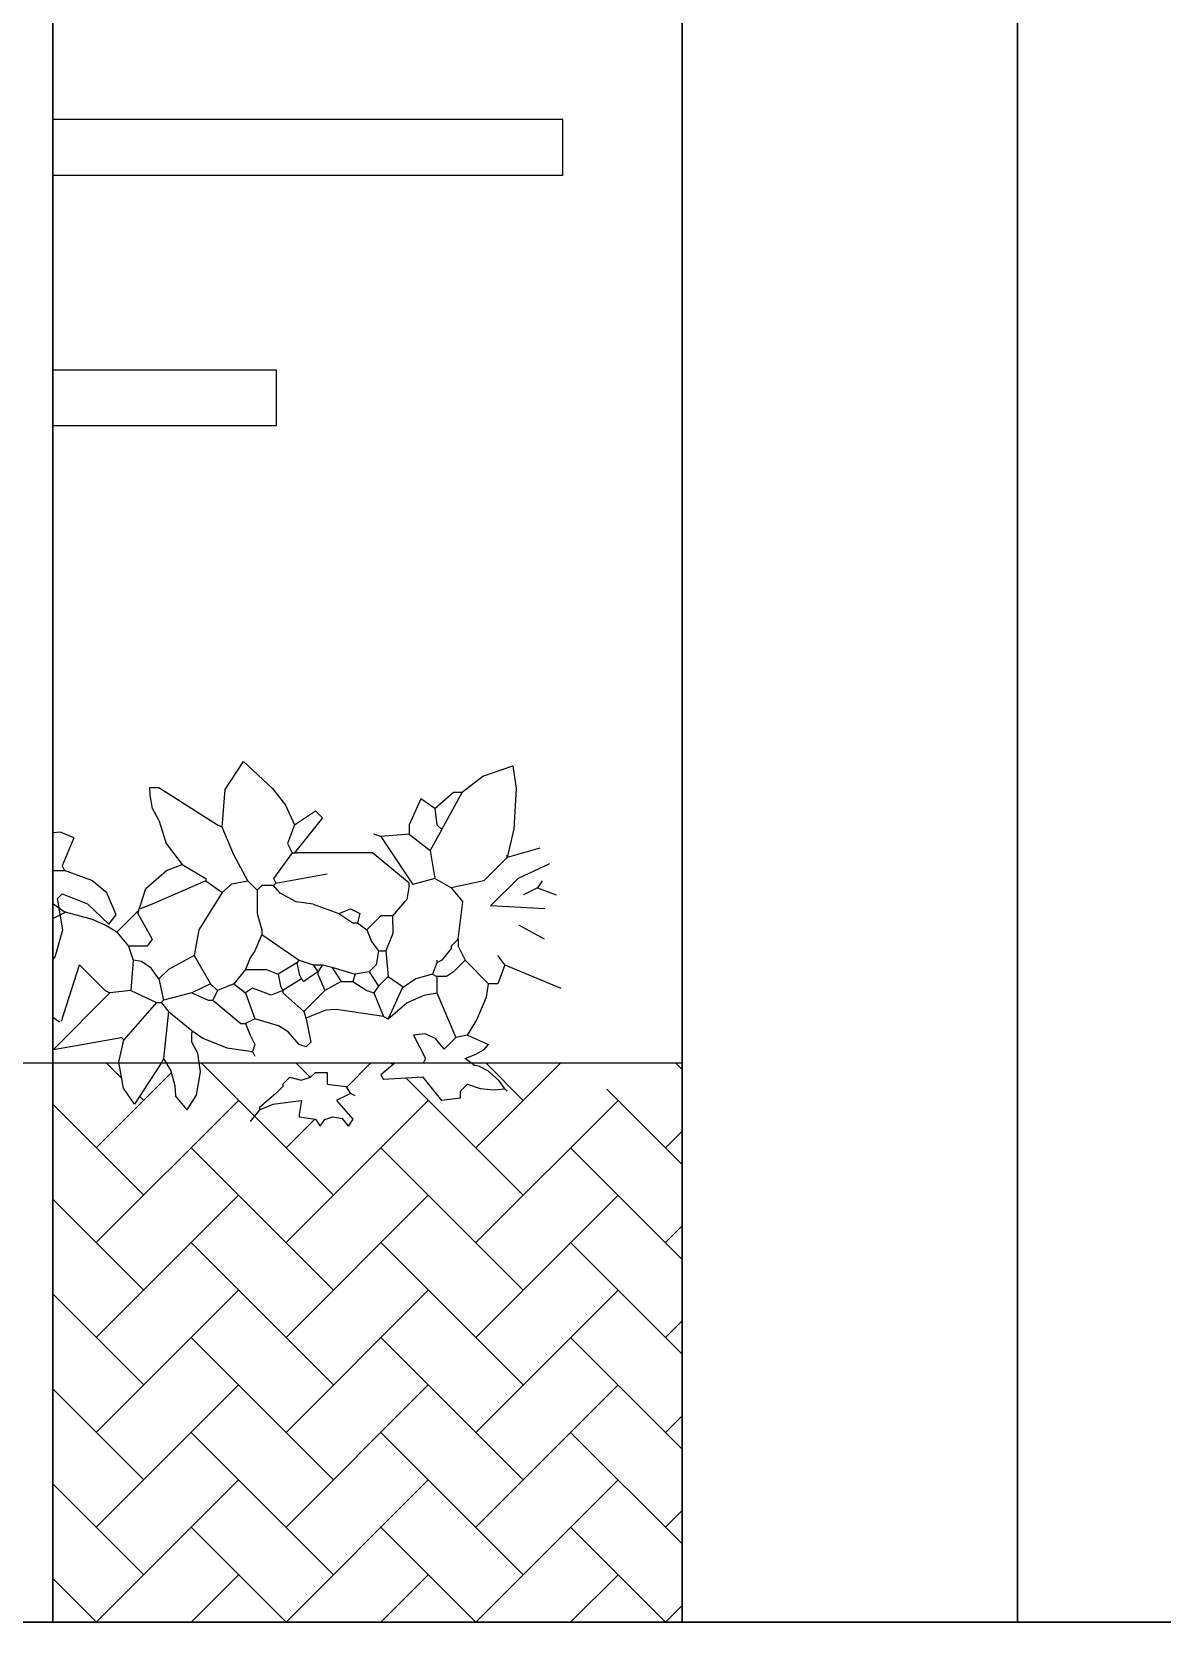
# Model space of a CAD drawing. Extents: x -165 to 197, y 154 to 653.
# Drawn here: x 48.126 to 49.137, y 460.847 to 462.27 of the extents above; entities that cross this region are included whole.
import ezdxf

# ---------------------------------------------------------------- set-up
doc = ezdxf.new("R2010")
doc.units = 0
doc.header["$MEASUREMENT"] = 0
doc.layers.get('0').update_dxf_attribs({"linetype": 'CONTINUOUS'})
doc.layers.add('AIT-PAREDE', color=4, linetype='CONTINUOUS', lineweight=30)
doc.layers.add('PAREDE ALTA', color=7, linetype='CONTINUOUS', lineweight=30)
doc.layers.add('AIT-VEGETAÇÃO 25', color=92, linetype='CONTINUOUS')
doc.layers.add('REVESTIMENTO', color=9, linetype='CONTINUOUS')

msp = doc.modelspace()

# ---------------------------------------------------------------- hatches: boundary and pattern name
at = {"layer": 'REVESTIMENTO'}
h = msp.add_hatch(dxfattribs=at)
h.set_pattern_fill('AR-HBONE', color=256, scale=0.015, style=0)
h.set_pattern_definition([(45, (45.80752, 460.847204), (0, 0.0848528), [0.18, -0.06]), (135, (45.849944, 460.88963), (0, 0.0848528), [0.18, -0.06])])
h.paths.add_polyline_path([(47.2178, 461.2971), (47.2136, 461.2908), (47.2083, 461.2977), (47.1997, 461.2992), (47.1926, 461.2969), (47.1885, 461.2908), (47.1843, 461.2971), (47.1693, 461.2992), (47.1718, 461.3138), (47.1619, 461.3126), (47.1465, 461.3104), (47.1342, 461.3055), (47.1342, 461.3076), (47.1488, 461.3201), (47.1551, 461.3264), (47.1551, 461.3285), (47.1571, 461.3305), (47.1613, 461.3347), (47.1715, 461.3321), (47.1797, 461.3347), (47.1843, 461.3389), (47.1948, 461.3389), (47.1948, 461.3285), (47.2115, 461.3264), (47.2157, 461.3201), (47.2031, 461.3138)], flags=16)
h.paths.add_polyline_path([(47.7338, 461.3055), (47.7338, 461.3076), (47.7484, 461.3201), (47.7547, 461.3264), (47.7547, 461.3285), (47.7568, 461.3305), (47.761, 461.3347), (47.7711, 461.3321), (47.7794, 461.3347), (47.7839, 461.3389), (47.7944, 461.3389), (47.7944, 461.3285), (47.8111, 461.3264), (47.8153, 461.3201), (47.8028, 461.3138), (47.8174, 461.2971), (47.8132, 461.2908), (47.8079, 461.2977), (47.7994, 461.2992), (47.7922, 461.2969), (47.7881, 461.2908), (47.7839, 461.2971), (47.769, 461.2992), (47.7714, 461.3138), (47.7615, 461.3126), (47.7461, 461.3104)], flags=16)
h.paths.add_polyline_path([(46.6533, 461.2971), (46.6491, 461.2908), (46.6438, 461.2977), (46.6352, 461.2992), (46.6281, 461.2969), (46.624, 461.2908), (46.6198, 461.2971), (46.6048, 461.2992), (46.6073, 461.3138), (46.5974, 461.3126), (46.582, 461.3104), (46.5696, 461.3055), (46.5696, 461.3076), (46.5843, 461.3201), (46.5905, 461.3264), (46.5905, 461.3285), (46.5926, 461.3305), (46.5968, 461.3347), (46.607, 461.3321), (46.6152, 461.3347), (46.6198, 461.3389), (46.6303, 461.3389), (46.6303, 461.3285), (46.647, 461.3264), (46.6512, 461.3201), (46.6386, 461.3138)], flags=16)
h.paths.add_polyline_path([(48.3294, 461.3055), (48.3294, 461.3076), (48.344, 461.3201), (48.3503, 461.3264), (48.3503, 461.3285), (48.3524, 461.3305), (48.3566, 461.3347), (48.3668, 461.3321), (48.375, 461.3347), (48.3796, 461.3389), (48.39, 461.3389), (48.39, 461.3285), (48.4067, 461.3264), (48.4109, 461.3201), (48.3984, 461.3138), (48.413, 461.2971), (48.4088, 461.2908), (48.4035, 461.2977), (48.395, 461.2992), (48.3878, 461.2969), (48.3837, 461.2908), (48.3796, 461.2971), (48.3646, 461.2992), (48.367, 461.3138), (48.3571, 461.3126), (48.3418, 461.3104)], flags=17)
h.paths.add_polyline_path([(46.1058, 461.2971), (46.1017, 461.2908), (46.0964, 461.2977), (46.0878, 461.2992), (46.0807, 461.2969), (46.0766, 461.2908), (46.0724, 461.2971), (46.0574, 461.2992), (46.0599, 461.3138), (46.05, 461.3126), (46.0346, 461.3104), (46.0222, 461.3055), (46.0222, 461.3076), (46.0369, 461.3201), (46.0431, 461.3264), (46.0431, 461.3285), (46.0452, 461.3305), (46.0494, 461.3347), (46.0596, 461.3321), (46.0678, 461.3347), (46.0724, 461.3389), (46.0828, 461.3389), (46.0828, 461.3285), (46.0996, 461.3264), (46.1037, 461.3201), (46.0912, 461.3138)], flags=16)
h.paths.add_polyline_path([(48.1445, 461.3472), (48.1445, 460.8472), (48.7075, 460.8472), (48.7075, 461.3472), (48.6836, 461.3472), (48.7014, 461.3222), (48.6952, 461.3055), (48.6847, 461.3159), (48.6513, 461.3389), (48.6262, 461.3055), (48.6199, 461.3034), (48.6157, 461.3159), (48.606, 461.3275), (48.6049, 461.3472), (48.519, 461.3472), (48.5217, 461.3452), (48.5257, 461.3444), (48.5342, 461.34), (48.5438, 461.3315), (48.5489, 461.3243), (48.5489, 461.3243), (48.5392, 461.3235), (48.5269, 461.3247), (48.5154, 461.3285), (48.5091, 461.3222), (48.5091, 461.3159), (48.4924, 461.3138), (48.4757, 461.3347), (48.4402, 461.3326), (48.4381, 461.3368), (48.4505, 461.3472), (48.2756, 461.3472), (48.2768, 461.3396), (48.2732, 461.3186), (48.2646, 461.3055), (48.2542, 461.318), (48.2536, 461.3268), (48.25, 461.3403), (48.2461, 461.3472), (48.2416, 461.3472), (48.2177, 461.3104), (48.2079, 461.325), (48.2038, 461.3472)])
h.paths.add_polyline_path([(47.9445, 461.3347), (47.9445, 461.3472), (47.9234, 461.3472), (47.9261, 461.3452), (47.9301, 461.3444), (47.9386, 461.34)])
h.paths.add_polyline_path([(47.9445, 461.2452), (47.3883, 461.2452), (47.3883, 461.2952), (47.9445, 461.2952), (47.9445, 461.3236), (47.9436, 461.3235), (47.9313, 461.3247), (47.9198, 461.3285), (47.9135, 461.3222), (47.9135, 461.3159), (47.8968, 461.3138), (47.8801, 461.3347), (47.8446, 461.3326), (47.8425, 461.3368), (47.8549, 461.3472), (47.68, 461.3472), (47.6812, 461.3396), (47.6776, 461.3186), (47.669, 461.3055), (47.6585, 461.318), (47.658, 461.3268), (47.6544, 461.3403), (47.6505, 461.3472), (47.646, 461.3472), (47.6221, 461.3104), (47.6123, 461.325), (47.6081, 461.3472), (47.4883, 461.3472), (47.5062, 461.3222), (47.4999, 461.3055), (47.4895, 461.3159), (47.456, 461.3389), (47.4309, 461.3055), (47.4247, 461.3034), (47.4205, 461.3159), (47.4107, 461.3275), (47.4097, 461.3472), (47.3237, 461.3472), (47.3264, 461.3452), (47.3305, 461.3444), (47.3389, 461.34), (47.3485, 461.3315), (47.3536, 461.3243), (47.3536, 461.3243), (47.3439, 461.3235), (47.3316, 461.3247), (47.3202, 461.3285), (47.3139, 461.3222), (47.3139, 461.3159), (47.2972, 461.3138), (47.2805, 461.3347), (47.2449, 461.3326), (47.2428, 461.3368), (47.2553, 461.3472), (47.0804, 461.3472), (47.0815, 461.3396), (47.078, 461.3186), (47.0694, 461.3055), (47.0589, 461.318), (47.0583, 461.3268), (47.0548, 461.3403), (47.0509, 461.3472), (47.0463, 461.3472), (47.0225, 461.3104), (47.0126, 461.325), (47.0085, 461.3472), (46.9238, 461.3472), (46.9417, 461.3222), (46.9354, 461.3055), (46.925, 461.3159), (46.8915, 461.3389), (46.8664, 461.3055), (46.8602, 461.3034), (46.856, 461.3159), (46.8462, 461.3275), (46.8452, 461.3472), (46.7592, 461.3472), (46.7619, 461.3452), (46.766, 461.3444), (46.7744, 461.34), (46.784, 461.3315), (46.7891, 461.3243), (46.7891, 461.3243), (46.7794, 461.3235), (46.7671, 461.3247), (46.7557, 461.3285), (46.7494, 461.3222), (46.7494, 461.3159), (46.7327, 461.3138), (46.716, 461.3347), (46.6804, 461.3326), (46.6783, 461.3368), (46.6908, 461.3472), (46.5159, 461.3472), (46.517, 461.3396), (46.5135, 461.3186), (46.5049, 461.3055), (46.4944, 461.318), (46.4938, 461.3268), (46.4902, 461.3403), (46.4864, 461.3472), (46.4818, 461.3472), (46.458, 461.3104), (46.4481, 461.325), (46.444, 461.3472), (46.3764, 461.3472), (46.3943, 461.3222), (46.388, 461.3055), (46.3776, 461.3159), (46.3441, 461.3389), (46.319, 461.3055), (46.3128, 461.3034), (46.3086, 461.3159), (46.2988, 461.3275), (46.2978, 461.3472), (46.2118, 461.3472), (46.2145, 461.3452), (46.2186, 461.3444), (46.227, 461.34), (46.2366, 461.3315), (46.2417, 461.3243), (46.2417, 461.3243), (46.232, 461.3235), (46.2197, 461.3247), (46.2083, 461.3285), (46.202, 461.3222), (46.202, 461.3159), (46.1853, 461.3138), (46.1685, 461.3347), (46.133, 461.3326), (46.1309, 461.3368), (46.1434, 461.3472), (45.9685, 461.3472), (45.9696, 461.3396), (45.966, 461.3186), (45.9574, 461.3055), (45.947, 461.318), (45.9464, 461.3268), (45.9428, 461.3403), (45.9389, 461.3472), (45.9344, 461.3472), (45.9106, 461.3104), (45.9007, 461.325), (45.8966, 461.3472), (45.8075, 461.3472), (45.8075, 460.8472), (47.9445, 460.8472), (47.9445, 461.0212), (47.2945, 461.0212), (47.2945, 461.0712), (47.9445, 461.0712)])

# ---------------------------------------------------------------- linework, layer by layer
for p, q in [((48.6008, 462.1912), (48.1445, 462.1912)), ((48.6008, 462.1412), (48.6008, 462.1912)), ((48.6008, 462.1412), (48.1445, 462.1412)), ((48.3445, 461.9672), (48.1445, 461.9672)), ((48.1445, 461.9672), (48.1445, 461.9172)), ((48.3445, 461.9172), (48.3445, 461.9672)), ((48.3445, 461.9172), (48.1445, 461.9172))]:
    msp.add_line(p, q)
at = {"layer": 'AIT-PAREDE'}
for p, q in [((49.0075, 463.0872), (49.0075, 460.8472)), ((48.7075, 460.8472), (48.7075, 462.9672)), ((53.0036, 460.8472), (38.2575, 460.8472))]:
    msp.add_line(p, q, dxfattribs=at)
at = {"layer": 'AIT-VEGETAÇÃO 25'}
for p, q in [((48.2988, 461.592), (48.3152, 461.6171)), ((48.3152, 461.6171), (48.3411, 461.593)), ((48.511, 461.5899), (48.5292, 461.604)), ((48.5292, 461.604), (48.5561, 461.6131)), ((48.5561, 461.6131), (48.5589, 461.593)), ((48.2312, 461.5939), (48.2395, 461.5939)), ((48.2317, 461.5869), (48.2312, 461.5939)), ((48.2395, 461.5939), (48.2918, 461.5605)), ((48.296, 461.5584), (48.2988, 461.592)), ((48.3411, 461.593), (48.3526, 461.5779)), ((48.4862, 461.5751), (48.5029, 461.5897)), ((48.4924, 461.5563), (48.511, 461.5899)), ((48.5029, 461.5897), (48.5112, 461.5897)), ((48.5589, 461.593), (48.557, 461.5568)), ((48.2336, 461.5749), (48.2317, 461.5869)), ((48.2395, 461.5646), (48.2336, 461.5749)), ((48.3526, 461.5779), (48.3607, 461.5605)), ((48.3607, 461.5605), (48.3796, 461.573)), ((48.3796, 461.573), (48.3858, 461.5667)), ((48.4736, 461.5835), (48.4632, 461.5605)), ((48.4862, 461.5751), (48.4736, 461.5835)), ((48.4862, 461.5751), (48.4882, 461.5605)), ((48.2395, 461.5646), (48.2458, 461.5437)), ((48.2918, 461.5605), (48.296, 461.5584)), ((48.3607, 461.5605), (48.3545, 461.5437)), ((48.3858, 461.5667), (48.3607, 461.5354)), ((48.4632, 461.5605), (48.4632, 461.5521)), ((48.4882, 461.5605), (48.4924, 461.5563)), ((48.1515, 461.5539), (48.1445, 461.5533)), ((48.1635, 461.5489), (48.1515, 461.5539)), ((48.1635, 461.5489), (48.153, 461.5238)), ((48.3065, 461.5336), (48.296, 461.5584)), ((48.4381, 461.55), (48.4318, 461.5521)), ((48.4632, 461.5521), (48.4381, 461.55)), ((48.4381, 461.55), (48.4667, 461.5071)), ((48.4632, 461.5521), (48.482, 461.5375)), ((48.4924, 461.5563), (48.482, 461.5375)), ((48.557, 461.5568), (48.5509, 461.5312)), ((48.2458, 461.5437), (48.2604, 461.5249)), ((48.3189, 461.5103), (48.3065, 461.5336)), ((48.3587, 461.5354), (48.3419, 461.5124)), ((48.3545, 461.5437), (48.3587, 461.5354)), ((48.3587, 461.5354), (48.3607, 461.5354)), ((48.3607, 461.5354), (48.3628, 461.5354)), ((48.4306, 461.5354), (48.3628, 461.5354)), ((48.4632, 461.5082), (48.4306, 461.5354)), ((48.482, 461.5375), (48.4862, 461.5124)), ((48.5509, 461.5312), (48.53, 461.5103)), ((48.5802, 461.5396), (48.5509, 461.5312)), ((48.5509, 461.5312), (48.5509, 461.5333)), ((48.1445, 461.5196), (48.1551, 461.5196)), ((48.153, 461.5238), (48.1551, 461.5196)), ((48.1794, 461.5107), (48.1551, 461.5196)), ((48.2278, 461.5035), (48.2461, 461.5196)), ((48.2461, 461.5196), (48.2604, 461.5249)), ((48.2604, 461.5249), (48.2813, 461.5124)), ((48.344, 461.5082), (48.39, 461.5166)), ((48.5612, 461.5128), (48.5892, 461.5257)), ((48.1928, 461.4996), (48.1794, 461.5107)), ((48.2207, 461.481), (48.2278, 461.5035)), ((48.2813, 461.5103), (48.2333, 461.4894)), ((48.2813, 461.5124), (48.2813, 461.5103)), ((48.2813, 461.5103), (48.296, 461.4998)), ((48.296, 461.4998), (48.3046, 461.5075)), ((48.3046, 461.5075), (48.3189, 461.5103)), ((48.3189, 461.5103), (48.3273, 461.5019)), ((48.3315, 461.5061), (48.3273, 461.5019)), ((48.3273, 461.5019), (48.3273, 461.481)), ((48.3419, 461.5061), (48.3315, 461.5061)), ((48.3419, 461.5124), (48.344, 461.5082)), ((48.344, 461.5082), (48.3419, 461.5061)), ((48.3478, 461.4994), (48.3419, 461.5061)), ((48.4632, 461.5061), (48.4611, 461.4936)), ((48.4632, 461.5061), (48.4632, 461.5082)), ((48.4862, 461.5124), (48.4667, 461.5071)), ((48.5008, 461.504), (48.4862, 461.5124)), ((48.53, 461.5103), (48.5008, 461.504)), ((48.5008, 461.504), (48.5112, 461.4915)), ((48.5361, 461.4878), (48.5612, 461.5128)), ((48.5781, 461.504), (48.5656, 461.4978)), ((48.5823, 461.5103), (48.5781, 461.504)), ((48.5781, 461.504), (48.5948, 461.4978)), ((48.1547, 461.4825), (48.1445, 461.4897)), ((48.153, 461.4987), (48.1488, 461.4945)), ((48.1534, 461.4664), (48.1488, 461.4945)), ((48.153, 461.4987), (48.1755, 461.4896)), ((48.1755, 461.4896), (48.1948, 461.4715)), ((48.2011, 461.4799), (48.1928, 461.4996)), ((48.2333, 461.4894), (48.2228, 461.4852)), ((48.296, 461.4998), (48.2751, 461.4664)), ((48.3622, 461.4914), (48.3478, 461.4994)), ((48.3775, 461.4894), (48.3622, 461.4914)), ((48.3775, 461.4894), (48.4005, 461.481)), ((48.459, 461.4915), (48.4485, 461.4789)), ((48.4611, 461.4936), (48.459, 461.4915)), ((48.5071, 461.4581), (48.5112, 461.4915)), ((48.5846, 461.4852), (48.5361, 461.4878)), ((48.1455, 461.4769), (48.1445, 461.4778)), ((48.1445, 461.4765), (48.1451, 461.4773)), ((48.1561, 461.4822), (48.1455, 461.4769)), ((48.18, 461.4757), (48.1547, 461.4825)), ((48.1914, 461.4706), (48.18, 461.4757)), ((48.1948, 461.4715), (48.2011, 461.4799)), ((48.2207, 461.4831), (48.2019, 461.4643)), ((48.2207, 461.4831), (48.2207, 461.481)), ((48.2207, 461.481), (48.2333, 461.4581)), ((48.3273, 461.481), (48.3315, 461.4664)), ((48.4005, 461.481), (48.4109, 461.4852)), ((48.4005, 461.481), (48.413, 461.4727)), ((48.4109, 461.4852), (48.4193, 461.481)), ((48.4193, 461.481), (48.4172, 461.4727)), ((48.4381, 461.4789), (48.4255, 461.4664)), ((48.4485, 461.4789), (48.4381, 461.4789)), ((48.4485, 461.4789), (48.4486, 461.4632)), ((48.1467, 461.4423), (48.1534, 461.4664)), ((48.2019, 461.4643), (48.1914, 461.4706)), ((48.2019, 461.4643), (48.2123, 461.4518)), ((48.2751, 461.4664), (48.2709, 461.4434)), ((48.3315, 461.4622), (48.3252, 461.4476)), ((48.3315, 461.4664), (48.3315, 461.4622)), ((48.3315, 461.4622), (48.3649, 461.4392)), ((48.413, 461.4727), (48.4172, 461.4727)), ((48.4172, 461.4727), (48.4255, 461.4664)), ((48.4255, 461.4664), (48.4297, 461.456)), ((48.4486, 461.4632), (48.4423, 461.4476)), ((48.5844, 461.4581), (48.5614, 461.4706)), ((48.2291, 461.4518), (48.2123, 461.4518)), ((48.2123, 461.4518), (48.2165, 461.4392)), ((48.2333, 461.4581), (48.2291, 461.4518)), ((48.3252, 461.4476), (48.321, 461.4413)), ((48.4297, 461.456), (48.436, 461.4476)), ((48.436, 461.4476), (48.4339, 461.4351)), ((48.436, 461.4476), (48.4423, 461.4476)), ((48.4423, 461.4476), (48.4444, 461.4246)), ((48.5008, 461.4497), (48.4924, 461.4392)), ((48.5071, 461.4581), (48.5008, 461.4518)), ((48.5008, 461.4518), (48.5008, 461.4497)), ((48.5071, 461.4581), (48.5071, 461.4518)), ((48.5071, 461.4518), (48.5133, 461.4392)), ((48.1445, 461.4395), (48.1467, 461.4423)), ((48.1524, 461.3847), (48.1685, 461.4351)), ((48.1685, 461.4351), (48.1914, 461.4121)), ((48.2165, 461.4392), (48.2144, 461.4121)), ((48.224, 461.4381), (48.2165, 461.4392)), ((48.2326, 461.4321), (48.224, 461.4381)), ((48.2395, 461.4225), (48.2326, 461.4321)), ((48.2479, 461.4309), (48.2395, 461.4225)), ((48.2709, 461.4434), (48.2479, 461.4309)), ((48.2709, 461.4434), (48.2855, 461.4183)), ((48.3169, 461.4309), (48.3064, 461.4183)), ((48.321, 461.4413), (48.3169, 461.4309)), ((48.3169, 461.4309), (48.3357, 461.4309)), ((48.3357, 461.4309), (48.3461, 461.4267)), ((48.3628, 461.4371), (48.3461, 461.4267)), ((48.3649, 461.4392), (48.3628, 461.4371)), ((48.3628, 461.4371), (48.3649, 461.4267)), ((48.3649, 461.4392), (48.3775, 461.4351)), ((48.3775, 461.4351), (48.3816, 461.4288)), ((48.3775, 461.4351), (48.3858, 461.4351)), ((48.3858, 461.4351), (48.3816, 461.4288)), ((48.3858, 461.4351), (48.3942, 461.433)), ((48.3942, 461.433), (48.4151, 461.4267)), ((48.3942, 461.433), (48.4026, 461.4204)), ((48.4339, 461.4351), (48.4276, 461.4288)), ((48.4882, 461.4371), (48.4841, 461.4267)), ((48.4882, 461.4392), (48.4882, 461.4371)), ((48.4924, 461.4392), (48.4882, 461.4371)), ((48.5133, 461.4392), (48.5029, 461.4288)), ((48.5133, 461.4392), (48.5342, 461.4183)), ((48.5489, 461.4351), (48.5426, 461.4434)), ((48.5489, 461.4351), (48.5426, 461.4183)), ((48.5489, 461.4351), (48.599, 461.4142)), ((48.2395, 461.4225), (48.2437, 461.4037)), ((48.2855, 461.4183), (48.2688, 461.41)), ((48.2855, 461.4183), (48.2918, 461.4121)), ((48.3064, 461.4183), (48.2918, 461.4121)), ((48.3064, 461.4183), (48.3169, 461.41)), ((48.3461, 461.4267), (48.3482, 461.4162)), ((48.367, 461.4225), (48.3503, 461.4121)), ((48.3649, 461.4267), (48.367, 461.4225)), ((48.3691, 461.4204), (48.367, 461.4225)), ((48.3816, 461.4288), (48.3691, 461.4204)), ((48.3816, 461.4288), (48.3816, 461.4267)), ((48.3816, 461.4267), (48.3879, 461.4121)), ((48.4026, 461.4204), (48.3879, 461.4121)), ((48.4026, 461.4204), (48.413, 461.4204)), ((48.4151, 461.4267), (48.413, 461.4204)), ((48.413, 461.4204), (48.4255, 461.4121)), ((48.4276, 461.4288), (48.4151, 461.4267)), ((48.4276, 461.4288), (48.436, 461.4162)), ((48.4444, 461.4246), (48.436, 461.4162)), ((48.4444, 461.4246), (48.4569, 461.4162)), ((48.4694, 461.4225), (48.4569, 461.4142)), ((48.4841, 461.4267), (48.4694, 461.4225)), ((48.4841, 461.4267), (48.4882, 461.4246)), ((48.4966, 461.4246), (48.4882, 461.4246)), ((48.4882, 461.4246), (48.4882, 461.41)), ((48.5029, 461.4288), (48.4966, 461.4246)), ((48.5326, 461.4063), (48.5342, 461.4183)), ((48.5426, 461.4183), (48.5342, 461.4183)), ((48.1956, 461.41), (48.1452, 461.3595)), ((48.1914, 461.4121), (48.1956, 461.41)), ((48.2144, 461.4121), (48.1956, 461.41)), ((48.2144, 461.4121), (48.2374, 461.4016)), ((48.2437, 461.4037), (48.2416, 461.4016)), ((48.2688, 461.41), (48.2437, 461.4037)), ((48.2688, 461.41), (48.2834, 461.4037)), ((48.2834, 461.4037), (48.2876, 461.4037)), ((48.2918, 461.4121), (48.2876, 461.4037)), ((48.2876, 461.4037), (48.3127, 461.3828)), ((48.3231, 461.4142), (48.3169, 461.41)), ((48.3169, 461.41), (48.3252, 461.387)), ((48.3398, 461.4079), (48.3231, 461.4142)), ((48.3503, 461.4121), (48.3398, 461.4079)), ((48.3482, 461.4162), (48.3503, 461.4121)), ((48.3503, 461.4121), (48.3503, 461.41)), ((48.3503, 461.41), (48.3691, 461.3933)), ((48.3879, 461.4121), (48.3691, 461.3933)), ((48.4255, 461.4121), (48.4318, 461.41)), ((48.436, 461.4162), (48.4318, 461.41)), ((48.4318, 461.41), (48.4402, 461.3891)), ((48.4569, 461.4142), (48.4444, 461.387)), ((48.4569, 461.4162), (48.4569, 461.4142)), ((48.4612, 461.4011), (48.4766, 461.4079)), ((48.4766, 461.4079), (48.4882, 461.41)), ((48.4882, 461.41), (48.505, 461.3703)), ((48.5234, 461.3854), (48.5326, 461.4063)), ((48.1445, 461.3883), (48.1505, 461.3842)), ((48.2374, 461.4016), (48.2082, 461.3682)), ((48.2374, 461.4016), (48.2416, 461.4016)), ((48.2416, 461.4016), (48.2479, 461.3933)), ((48.2479, 461.3933), (48.2437, 461.3515)), ((48.2479, 461.3933), (48.2688, 461.3765)), ((48.3691, 461.3933), (48.3712, 461.387)), ((48.3889, 461.3945), (48.371, 461.3874)), ((48.3984, 461.3953), (48.3889, 461.3945)), ((48.4402, 461.3891), (48.3984, 461.3953)), ((48.4402, 461.3891), (48.4444, 461.387)), ((48.4444, 461.387), (48.4612, 461.4011)), ((48.2688, 461.3765), (48.2688, 461.3744)), ((48.2688, 461.3765), (48.2786, 461.3695)), ((48.2688, 461.3661), (48.2688, 461.3744)), ((48.3127, 461.3828), (48.3169, 461.3828)), ((48.3252, 461.387), (48.3169, 461.3828)), ((48.3169, 461.3828), (48.321, 461.3724)), ((48.3464, 461.3807), (48.3252, 461.387)), ((48.355, 461.3751), (48.3464, 461.3807)), ((48.3649, 461.364), (48.355, 461.3751)), ((48.3712, 461.387), (48.3754, 461.3661)), ((48.5154, 461.3724), (48.5234, 461.3854)), ((48.1452, 461.3595), (48.2061, 461.3703)), ((48.2036, 461.3482), (48.2082, 461.3682)), ((48.2061, 461.3703), (48.2082, 461.3682)), ((48.2743, 461.356), (48.2688, 461.3661)), ((48.2786, 461.3695), (48.3003, 461.3609)), ((48.3003, 461.3609), (48.3231, 461.3577)), ((48.321, 461.3724), (48.3252, 461.364)), ((48.3252, 461.364), (48.3231, 461.3577)), ((48.3712, 461.3619), (48.3649, 461.364)), ((48.3754, 461.3661), (48.3712, 461.3619)), ((48.4774, 461.3734), (48.4673, 461.3724)), ((48.4673, 461.3724), (48.4778, 461.3515)), ((48.487, 461.3693), (48.4774, 461.3734)), ((48.4945, 461.3598), (48.487, 461.3693)), ((48.505, 461.3703), (48.4945, 461.3598)), ((48.5154, 461.3724), (48.505, 461.3703)), ((48.5154, 461.3724), (48.5342, 461.364)), ((48.5303, 461.3593), (48.5342, 461.364)), ((48.2079, 461.325), (48.2036, 461.3482)), ((48.2416, 461.3473), (48.2177, 461.3104)), ((48.2437, 461.3515), (48.2416, 461.3473)), ((48.2437, 461.3515), (48.25, 461.3403)), ((48.2768, 461.3396), (48.2743, 461.356)), ((48.321, 461.3577), (48.3231, 461.3577)), ((48.3231, 461.3577), (48.3252, 461.3535)), ((48.4506, 461.3473), (48.4381, 461.3368)), ((48.4757, 461.3473), (48.4506, 461.3473)), ((48.4778, 461.3515), (48.4757, 461.3473)), ((48.5133, 461.3515), (48.523, 461.3553)), ((48.5217, 461.3452), (48.5133, 461.3515)), ((48.523, 461.3553), (48.5303, 461.3593)), ((48.25, 461.3403), (48.2536, 461.3268)), ((48.2732, 461.3186), (48.2768, 461.3396)), ((48.3524, 461.3305), (48.3566, 461.3347)), ((48.3566, 461.3347), (48.3668, 461.3321)), ((48.3668, 461.3321), (48.375, 461.3347)), ((48.375, 461.3347), (48.3796, 461.3389)), ((48.3796, 461.3389), (48.39, 461.3389)), ((48.39, 461.3389), (48.39, 461.3285)), ((48.4381, 461.3368), (48.4402, 461.3326)), ((48.4757, 461.3347), (48.4402, 461.3326)), ((48.4924, 461.3138), (48.4757, 461.3347)), ((48.5257, 461.3444), (48.5217, 461.3452)), ((48.5342, 461.34), (48.5257, 461.3444)), ((48.5438, 461.3315), (48.5342, 461.34)), ((48.5489, 461.3243), (48.5438, 461.3315)), ((48.2177, 461.3104), (48.2079, 461.325)), ((48.2536, 461.3268), (48.2542, 461.318)), ((48.2646, 461.3055), (48.2542, 461.318)), ((48.2646, 461.3055), (48.2732, 461.3186)), ((48.344, 461.3201), (48.3294, 461.3076)), ((48.3503, 461.3264), (48.344, 461.3201)), ((48.3524, 461.3305), (48.3503, 461.3285)), ((48.3503, 461.3285), (48.3503, 461.3264)), ((48.39, 461.3285), (48.4067, 461.3264)), ((48.4109, 461.3201), (48.3984, 461.3138)), ((48.4067, 461.3264), (48.4109, 461.3201)), ((48.4151, 461.318), (48.4109, 461.3201)), ((48.5091, 461.3222), (48.5154, 461.3285)), ((48.5091, 461.3159), (48.5091, 461.3222)), ((48.5154, 461.3285), (48.5269, 461.3247)), ((48.5269, 461.3247), (48.5392, 461.3235)), ((48.5392, 461.3235), (48.5489, 461.3243)), ((48.5489, 461.3243), (48.5509, 461.3222)), ((48.3294, 461.3055), (48.321, 461.295)), ((48.3294, 461.3055), (48.3418, 461.3104)), ((48.3294, 461.3076), (48.3294, 461.3055)), ((48.3418, 461.3104), (48.3571, 461.3126)), ((48.3571, 461.3126), (48.367, 461.3138)), ((48.367, 461.3138), (48.3649, 461.3013)), ((48.3984, 461.3138), (48.413, 461.2971)), ((48.5091, 461.3159), (48.4924, 461.3138)), ((48.3649, 461.3013), (48.3649, 461.2992)), ((48.3649, 461.2992), (48.3796, 461.2971)), ((48.3796, 461.2971), (48.3837, 461.2908)), ((48.3837, 461.2908), (48.3878, 461.2969)), ((48.3878, 461.2969), (48.395, 461.2992)), ((48.395, 461.2992), (48.4035, 461.2977)), ((48.4035, 461.2977), (48.4088, 461.2908)), ((48.413, 461.2971), (48.4088, 461.2908))]:
    msp.add_line(p, q, dxfattribs=at)
msp.add_arc((48.4306, 461.5354), 0.000000261, 49.844, 89.647, dxfattribs=at)
at = {"layer": 'PAREDE ALTA', "linetype": 'ByBlock'}
msp.add_line((48.1445, 460.8472), (48.1445, 462.9672), dxfattribs=at)
at = {"layer": 'REVESTIMENTO'}
msp.add_line((48.7075, 461.3472), (45.8075, 461.3472), dxfattribs=at)

doc.saveas('drawing.dxf')
